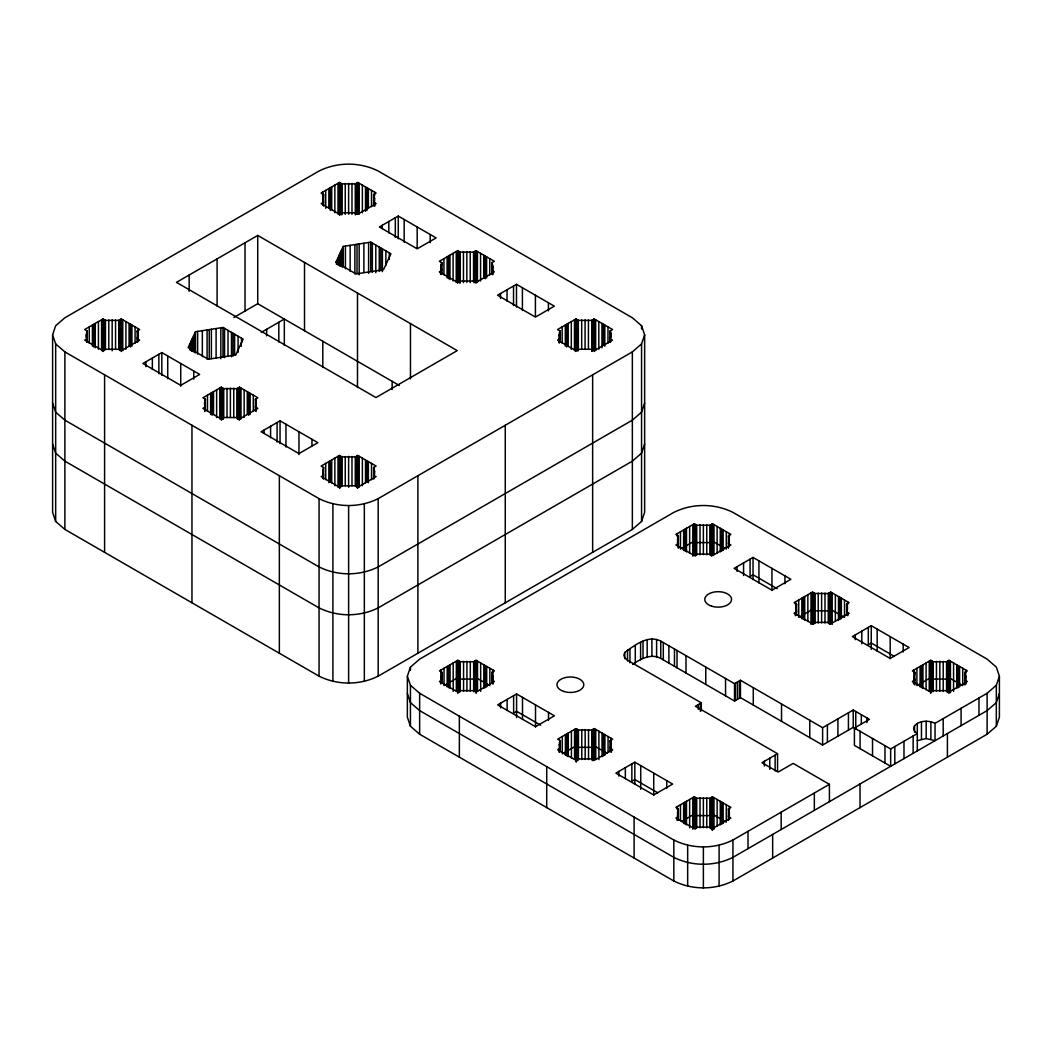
<?xml version="1.0" encoding="UTF-8"?>
<svg xmlns="http://www.w3.org/2000/svg" width="1052" height="1052" viewBox="0 0 1052 1052"><rect width="100%" height="100%" fill="white"/><g stroke="black" fill="none" stroke-linecap="round" stroke-linejoin="round"><path stroke-width="1.5" d="M86.251 338.087L87.132 330.959L84.673 329.539L103.004 318.966L105.463 320.387L118.876 320.387L121.335 318.966L139.666 329.539L137.207 330.959L137.207 342.347M137.207 330.959L138.088 334.838L137.207 338.705L139.653 340.125L121.322 350.697L118.876 349.29L105.463 349.29L103.017 350.697L84.686 340.125L87.132 338.705L86.251 334.838M205.364 399.221L204.482 403.087L205.364 406.966L202.905 408.386L221.236 418.959L223.681 417.552L237.108 417.552L239.554 418.959L257.871 408.386L255.426 406.966L256.307 403.087L255.426 399.221L257.885 397.801L239.554 387.215L237.095 388.635L223.681 388.635L221.222 387.215L202.905 397.801L205.364 399.221L205.364 410.596M322.701 203.194L323.582 194.449L321.123 193.029L339.454 182.456L341.913 183.876L355.326 183.876L357.785 182.456L376.103 193.029L373.644 194.449L373.644 205.837M322.701 474.597L323.582 467.469L321.123 466.062L339.454 455.477L341.913 456.897L355.326 456.897L357.785 455.477L376.103 466.062L373.644 467.482L373.644 478.857M373.644 194.449L374.525 198.328L373.644 202.194L376.103 203.615L357.772 214.187L355.326 212.78L341.913 212.78L339.454 214.187L321.136 203.615L323.582 202.194L322.701 198.315M373.644 467.482L374.525 471.349L373.644 475.228L376.103 476.635L357.772 487.221L355.326 485.8L341.913 485.8L339.454 487.221L321.136 476.635L323.582 475.228L322.701 471.349M440.933 269.825L441.801 262.711L439.355 261.29L457.673 250.705L460.132 252.125L473.545 252.125L476.004 250.705L494.335 261.29L491.876 262.711L491.876 274.085M441.025 679.355L441.906 672.333L439.447 670.913L457.778 660.327L460.224 661.747L473.65 661.747L476.096 660.34L494.427 670.913L491.968 672.333L491.968 683.366M491.876 262.711L492.757 266.577L491.876 270.456L494.322 271.863L476.004 282.449L473.545 281.029L460.132 281.029L457.686 282.449L439.355 271.863L441.814 270.456L440.933 266.577M491.968 672.333L492.849 676.199L491.968 680.079L494.427 681.486L476.096 692.071L473.65 690.651L460.237 690.651L457.778 692.071L439.447 681.499L441.906 680.079L441.025 676.199M559.151 342.965L560.032 330.959L557.573 329.539L575.904 318.966L578.35 320.387L591.776 320.387L594.235 318.966L612.553 329.539L610.094 330.959L610.094 342.347M559.243 752.338L560.124 740.582L557.678 739.162L575.996 728.589L578.455 730.009L591.868 730.009L594.327 728.589L612.645 739.175L610.199 740.582L610.199 751.628M610.199 740.582L611.08 744.461L610.199 748.327L612.645 749.747L594.327 760.32L591.868 758.913L578.455 758.913L575.996 760.333L557.678 749.747L560.137 748.327L559.243 744.461M677.475 542.845L678.356 535.81L675.897 534.403L694.228 523.817L696.674 525.237L710.1 525.237L712.546 523.817L730.877 534.403L728.418 535.823L728.418 548.289M677.475 815.865L678.356 808.843L675.897 807.423L694.228 796.837L696.674 798.258L710.1 798.258L712.546 796.851L730.877 807.423L728.418 808.843L728.418 819.876M728.418 535.823L729.299 539.689L728.418 543.568L730.877 544.975L712.546 555.561L710.1 554.141L696.687 554.141L694.228 555.561L675.897 544.975L678.356 543.568L677.475 539.689M728.418 808.843L729.299 812.709L728.418 816.589L730.877 817.996L712.546 828.582L710.1 827.161L696.687 827.161L694.228 828.582L675.897 818.009L678.356 816.589L677.475 812.709M796.574 604.072L795.693 607.951L796.574 611.817L794.128 613.237L812.446 623.823L814.906 622.403L828.318 622.403L830.778 623.81L849.096 613.237L846.65 611.817L847.517 607.951L846.65 604.072L849.096 602.664L830.764 592.079L828.318 593.499L814.906 593.486L812.446 592.079L794.128 602.651L796.574 604.072L796.574 615.104M913.925 679.355L914.806 672.333L912.347 670.913L930.665 660.327L933.124 661.747L946.55 661.747L948.996 660.34L967.327 670.913L964.868 672.333L964.868 684.944M964.868 672.333L965.749 676.199L964.868 680.079L967.314 681.486L948.996 692.071L946.55 690.651L933.124 690.651L930.678 692.071L912.347 681.499L914.806 680.079L913.925 676.199M52.6 334.825L55.664 325.752L64.882 317.77L319.058 171.016C337.429 161.85 359.797 161.85 378.181 171.016L632.357 317.77L641.562 325.752L644.639 334.825L644.639 512.35L641.562 521.424L632.357 529.419L378.181 676.16C359.797 685.325 337.429 685.325 319.058 676.16L64.882 529.419L55.664 521.424L52.6 512.35L52.6 334.825L55.664 343.912L55.664 521.424M407.361 676.199L410.425 667.126L419.643 659.131L673.819 512.39C692.203 503.224 714.558 503.224 732.942 512.39L987.118 659.131L996.336 667.126L999.4 676.199L999.4 717.175L996.323 726.248L987.118 734.23L732.942 880.984C714.558 890.15 692.203 890.15 673.819 880.984L419.643 734.23L410.438 726.248L407.361 717.175L407.361 676.199L410.438 685.273L410.438 726.248M632.62 664.43C640.602 658.854 651.149 653.187 660.761 658.42L734.533 701.013L734.533 683.682L660.761 641.089C647.822 634.553 634.79 645.31 624.783 652.424L623.862 655.146L624.783 657.868L627.544 660.261L701.316 702.854L701.316 710.744M999.4 676.199L996.323 685.273L987.118 693.268L935.044 723.329C928.6 720.226 919.724 720.278 914.556 725.722L913.636 728.457L914.556 731.179L917.305 733.573L890.649 748.958L853.225 727.366L822.611 745.04L740.437 697.607L740.437 680.263L822.611 727.695L853.225 710.021L869.425 719.371L854.408 728.037L854.408 745.381L890.649 766.303L890.649 748.958M641.562 521.424L641.562 343.899L644.639 334.825M644.639 403.1L641.562 412.174L632.357 420.169L378.181 566.923C359.797 576.088 337.429 576.088 319.058 566.923L64.882 420.169L55.664 412.187L52.6 403.1M644.639 444.075L641.562 453.149L632.357 461.144L378.181 607.885C359.797 617.051 337.429 617.051 319.058 607.885L64.882 461.144L55.664 453.149L52.6 444.075M999.4 693.544L996.323 702.618L987.118 710.613L732.942 857.354C714.558 866.532 692.203 866.532 673.819 857.354L419.643 710.613L410.438 702.618L407.361 693.544M195.475 331.735L188.111 347.62L208.243 359.245L235.753 354.984L243.117 339.112L222.985 327.488L195.475 331.735L195.475 352.867M343.254 246.418L335.89 262.303L356.023 273.928L383.533 269.667L390.897 253.782L370.764 242.157L343.254 246.418L343.254 265.919M55.664 343.912L64.882 351.894L319.058 498.648C337.429 507.814 359.797 507.814 378.181 498.648L632.357 351.894L641.562 343.899M257.727 235.438L176.46 282.357L375.958 397.551L457.239 350.618L257.727 235.438L257.727 303.712L399.3 385.453M161.824 352.578L142.901 363.505L180.734 385.348L199.656 374.42L161.824 352.578L161.824 375.34M398.274 216.068L379.351 226.982L417.184 248.824L436.107 237.91L398.274 216.068L398.274 238.83M233.86 317.494L257.727 303.712M261.277 332.379L284.329 319.072L284.329 345.28M280.042 420.839L261.133 431.754L298.965 453.596L317.875 442.682L280.042 420.839L280.042 443.589M516.493 284.316L497.583 295.244L535.415 317.086L554.325 306.158L516.493 284.316L516.493 307.079M681.525 548.486L694.228 541.162L696.674 542.582L710.1 542.582L712.546 541.162L725.236 548.486M516.585 693.952L497.675 704.866L535.507 726.708L554.417 715.794L516.585 693.952L516.585 717.596M753.035 557.442L734.112 568.356L771.944 590.198L790.867 579.284L753.035 557.442L753.035 579.507M562.255 753.863L575.996 745.934L578.455 747.341L591.868 747.354L594.327 745.934L607.017 753.258M799.757 616.748L812.446 609.41L814.906 610.831L828.318 610.831L830.764 609.424L843.467 616.748M701.316 702.854L695.398 706.273L777.559 753.705L777.559 771.05M734.533 683.682L740.437 680.263M734.533 701.013L740.437 697.607M634.816 762.2L615.893 773.128L653.726 794.97L672.636 784.042L634.816 762.2L634.816 784.266M871.253 625.69L852.344 636.618L890.176 658.46L909.086 647.532L871.253 625.69L871.253 649.334M777.559 753.705L761.964 762.713L778.151 772.063L793.169 763.397L829.41 784.319L829.41 801.663M681.525 821.52L694.228 814.182L696.674 815.602L710.1 815.602L712.546 814.195L726.288 822.125L726.288 804.78M410.438 685.273L419.643 693.268L673.819 840.022C692.203 849.188 714.558 849.188 732.942 840.022L829.41 784.319M917.305 740.674L926.168 738.557L935.044 740.674L935.044 723.329M777.152 588.699L753.035 574.773L750.076 576.483L750.076 559.138M894.082 656.211L871.253 643.035L868.308 644.745L868.308 627.4M489.837 685.615L476.096 677.672L473.65 679.092L460.224 679.092L457.778 677.672L444.023 685.602L444.023 668.27M540.702 725.209L516.585 711.297L513.626 712.993L513.626 695.661M657.631 792.721L634.816 779.545L631.857 781.255L631.857 763.91M610.094 330.959L610.975 334.838L610.094 338.705L612.553 340.125L594.222 350.697L591.776 349.29L578.363 349.29L575.904 350.697L557.586 340.125L560.032 338.705L559.151 334.838M996.323 685.273L996.323 726.248M987.118 693.268L987.118 734.23M978.978 697.963L978.978 715.307M966.091 680.789L966.091 683.932M965.894 670.085L965.894 673.241M965.749 676.199L965.749 679.355M965.526 674.253L965.526 680.552M965.249 680.302L965.249 683.445M962.738 668.27L962.738 685.615L948.996 677.672L946.55 679.092L933.124 679.092L930.665 677.672L916.923 685.602L916.923 668.27M961.081 708.298L961.081 725.643M959.582 666.455L959.582 686.943M958.148 665.627L958.148 687.692M956.728 664.798L956.728 688.442M953.572 662.984L953.572 691.348M950.429 661.156L950.429 692.676M948.996 660.34L948.996 693.426M948.615 660.551L948.615 692.071M947.773 661.037L947.773 692.558M947.405 733.546L947.405 757.164M946.932 661.524L946.932 691.466M946.55 661.747L946.55 691.69M943.21 661.366L943.21 691.309M943.184 718.634L943.184 735.979M939.831 661.235L939.831 691.177M936.451 661.366L936.451 691.309M933.124 661.747L933.124 691.69M932.743 661.524L932.743 691.466M931.901 661.037L931.901 690.98M931.059 660.551L931.059 692.071M930.888 721.738L930.888 739.083M930.665 660.327L930.665 693.426M929.245 661.156L929.245 691.098M926.168 721.212L926.168 738.557M926.089 662.97L926.089 689.77M922.933 664.798L922.933 688.442M921.499 665.627L921.499 687.692M921.46 721.738L921.46 739.083M920.079 666.442L920.079 686.943M917.305 723.329L917.305 750.918M914.806 672.333L914.806 684.944M914.556 725.722L914.556 732.034M914.425 680.302L914.425 683.445M914.135 674.253L914.135 680.552M913.78 670.085L913.78 673.241M913.57 680.789L913.57 683.932M913.136 735.979L913.136 753.324M903.984 741.265L903.984 758.61M903.181 644.126L903.181 652.003M894.818 746.552L894.818 763.897M890.176 636.618L890.176 658.683M884.982 745.697L884.982 763.042M877.171 629.109L877.171 651.175M872.529 738.504L872.529 755.849M866.901 717.911L866.901 722.645M861.798 631.147L861.798 643.771M861.325 714.702L861.325 724.157M860.076 731.311L860.076 748.656M860.023 783.99L860.023 807.607M855.763 711.481L855.763 728.826M855.302 634.908L855.302 639.642M853.225 710.021L853.225 727.366M848.438 712.783L848.438 730.127M847.662 601.836L847.662 604.979M847.873 612.527L847.873 615.683M847.307 605.991L847.307 615.459M847.031 603.848L847.031 615.196M846.65 604.072L846.65 615.104M844.519 600.008L844.519 617.353M841.363 598.193L841.363 618.681M839.93 597.365L839.93 619.431M838.497 596.537L838.497 620.18M837.918 718.858L837.918 736.203M835.354 594.722L835.354 621.508M832.198 592.907L832.198 624.415M830.764 592.079L830.764 623.599M830.383 592.302L830.383 623.81M829.541 592.789L829.541 624.296M828.7 593.275L828.7 623.218M828.318 593.499L828.318 623.428M827.398 724.933L827.398 742.278M824.992 593.118L824.992 623.047M822.611 727.695L822.611 745.04M821.612 592.986L821.612 622.929M818.232 593.118L818.232 623.047M814.906 593.486L814.906 623.428M814.524 593.275L814.524 623.218M814.34 793.024L814.34 810.369M813.669 592.789L813.669 624.296M812.828 592.289L812.828 623.81M812.446 592.079L812.446 623.586M811.013 592.907L811.013 624.415M809.764 720.291L809.764 737.636M807.857 594.722L807.857 621.508M804.714 596.537L804.714 620.18M803.281 597.365L803.281 619.431M801.848 598.193L801.848 618.681M798.705 600.008L798.705 617.353M796.193 603.848L796.193 615.196M795.917 605.991L795.917 615.459M795.549 601.823L795.549 604.979M795.351 612.527L795.351 615.683M784.95 575.865L784.95 583.742M781.531 703.985L781.531 721.33M781.176 812.17L781.176 829.515M775.127 755.112L775.127 770.879M772.655 834.433L772.655 858.051M771.944 568.356L771.944 590.422M769.762 758.216L769.762 769.249M764.396 761.306L764.396 766.04M758.939 560.847L758.939 582.913M753.285 687.679L753.285 705.011M748.011 831.317L748.011 848.648M743.58 562.899L743.58 575.51M739.517 680.802L739.517 698.133M737.491 681.972L737.491 699.317M737.071 566.647L737.071 571.381M735.453 683.142L735.453 700.487M732.942 840.022L732.942 880.984M729.444 533.574L729.444 536.73M729.444 806.595L729.444 809.751M729.299 539.689L729.299 542.845M729.299 812.709L729.299 817.443M729.075 537.743L729.075 544.042M729.075 810.763L729.075 817.075M728.799 543.779L728.799 546.935M728.799 816.812L728.799 819.955M726.288 531.76L726.288 549.105M725.551 678.487L725.551 695.832M723.132 529.932L723.132 550.433M723.132 802.965L723.132 823.453M721.711 529.117L721.711 551.182M721.711 802.137L721.711 824.203M720.278 528.288L720.278 551.919M720.278 801.308L720.278 824.952M719.095 845.335L719.095 886.297M717.122 526.46L717.122 553.26M717.122 799.494L717.122 826.28M713.979 524.646L713.979 554.588M713.979 797.679L713.979 829.186M712.546 523.817L712.546 555.338M712.546 796.851L712.546 829.936M712.165 524.041L712.165 555.561M712.165 797.074L712.165 830.159M711.323 524.527L711.323 556.048M711.323 797.561L711.323 829.068M710.481 525.014L710.481 554.956M710.481 798.047L710.481 827.977M710.1 525.237L710.1 555.18M710.1 798.258L710.1 828.2M706.76 524.856L706.76 554.798M706.76 797.876L706.76 827.819M705.774 667.073L705.774 684.418M703.38 524.724L703.38 554.667M703.38 797.758L703.38 827.687M703.38 847.11L703.38 888.072M700.382 703.393L700.382 711.27M700.014 524.856L700.014 554.798M700.014 797.876L700.014 827.819M698.357 704.564L698.357 709.298M696.674 525.237L696.674 555.18M696.674 798.258L696.674 828.2M696.293 525.014L696.293 554.956M696.293 798.034L696.293 827.977M695.451 524.527L695.451 556.048M695.451 797.548L695.451 829.068M694.609 524.041L694.609 555.561M694.609 797.061L694.609 828.582M694.228 523.817L694.228 555.338M694.228 796.837L694.228 828.358M692.795 524.646L692.795 556.166M692.795 797.666L692.795 829.186M689.639 526.46L689.639 553.26M689.639 799.494L689.639 827.858M687.666 845.335L687.666 886.297M686.483 528.288L686.483 551.919M686.483 801.308L686.483 824.952M685.996 655.659L685.996 673.004M685.049 529.117L685.049 551.182M685.049 802.137L685.049 824.203M683.629 529.932L683.629 550.433M683.629 802.965L683.629 823.453M680.473 531.76L680.473 549.091M680.473 804.78L680.473 820.547M678.356 535.81L678.356 548.289M678.356 808.843L678.356 819.876M677.975 543.779L677.975 546.935M677.975 816.812L677.975 819.968M677.685 537.743L677.685 544.042M677.685 810.763L677.685 815.497M677.33 533.574L677.33 536.73M677.33 806.595L677.33 809.751M677.015 650.465L677.015 667.81M677.133 817.299L677.133 820.455M674.477 649.005L674.477 666.35M673.819 840.022L673.819 880.984M668.888 645.77L668.888 663.115M666.731 780.637L666.731 788.513M663.299 642.548L663.299 659.893M660.761 641.089L660.761 658.42M656.606 639.498L656.606 656.842M653.726 773.128L653.726 795.194M651.898 638.958L651.898 656.303M647.177 639.498L647.177 656.829M643.022 641.089L643.022 658.42M641.562 325.752L641.562 329.013M640.602 642.483L640.602 659.828M640.721 765.619L640.721 789.263M635.29 645.56L635.29 662.891M634.106 817.088L634.106 858.051M632.357 351.894L632.357 529.419M629.964 648.624L629.964 662.813M627.544 650.031L627.544 661.064M625.348 767.671L625.348 778.704M624.783 652.424L624.783 658.723M618.852 771.418L618.852 776.152M611.422 749.037L611.422 752.193M611.212 738.346L611.212 741.502M611.08 744.461L611.08 747.617M610.752 332.879L610.752 337.758M610.857 742.502L610.857 747.236M610.581 740.358L610.581 751.707M610.489 330.749L610.476 342.176M607.977 326.896L607.977 343.149M608.069 736.518L608.069 752.285M604.821 325.081L604.821 346.213M604.913 734.704L604.913 755.191M603.388 324.253L603.388 345.385M603.48 733.875L603.48 755.941M602.046 733.047L602.046 756.69M601.954 323.424L601.954 347.804M598.812 321.61L598.812 349.238M598.904 731.232L598.904 759.597M595.669 319.795L595.669 350.671M595.748 729.417L595.748 759.36M594.327 728.589L594.327 760.109M594.235 318.966L594.235 351.473M593.946 728.812L593.946 760.333M593.841 319.19L593.841 350.066M592.999 319.676L592.999 350.566M593.091 729.299L593.091 760.82M592.644 374.828L592.644 552.339M592.158 320.163L592.158 351.052M592.25 729.786L592.25 759.728M591.776 320.387L591.776 351.276M591.868 730.009L591.868 759.952M588.436 320.005L588.436 349.264M588.541 729.628L588.541 759.57M585.162 729.496L585.162 759.439M585.07 319.874L585.07 349.132M581.69 320.005L581.69 349.264M581.782 729.628L581.782 759.57M578.35 320.387L578.35 349.645M578.455 730.009L578.455 759.952M577.969 320.163L577.969 351.052M578.074 729.786L578.074 759.728M577.232 729.299L577.232 760.806M577.127 319.676L577.127 350.566M576.378 728.812L576.378 761.898M576.286 319.19L576.286 350.066M575.904 318.966L575.904 351.473M575.996 728.589L575.996 761.674M574.471 319.795L574.471 350.671M574.563 729.417L574.563 759.36M571.315 321.61L571.315 349.238M571.42 731.232L571.42 758.019M568.264 733.047L568.264 756.69M568.172 323.424L568.172 346.187M566.739 324.253L566.739 347.015M566.831 733.875L566.831 755.941M565.397 734.704L565.397 755.191M565.305 325.081L565.305 346.213M562.163 326.896L562.163 343.149M562.255 736.518L562.255 752.285M560.124 740.582L560.124 751.615M560.032 330.959L560.032 342.347M559.743 740.358L559.743 751.707M559.651 330.736L559.651 342.176M559.467 742.502L559.467 751.97M559.375 332.879L559.375 342.636M548.513 712.375L548.513 720.265M548.421 302.752L548.421 310.879M546.724 766.645L546.724 807.607M535.415 295.244L535.415 316.376M535.507 704.866L535.507 726.932M522.502 697.358L522.502 719.423M522.41 287.735L522.41 310.498M513.534 286.026L513.534 305.54M507.13 699.409L507.13 710.442M507.038 289.787L507.038 301.161M505.262 425.271L505.262 602.783M500.542 293.534L500.542 298.413M500.62 703.157L500.62 707.891M493.204 680.789L493.204 683.932M492.993 670.085L492.993 673.241M492.849 676.199L492.849 682.511M492.757 266.577L492.757 274.704M492.625 674.253L492.625 683.708M492.533 264.631L492.533 274.388M492.257 262.487L492.257 273.928M492.362 672.11L492.362 683.445M489.837 668.27L489.837 684.037M489.745 258.647L489.745 274.901M486.603 256.82L486.603 277.952M486.695 666.455L486.695 686.943M485.169 255.991L485.169 278.754M485.261 665.627L485.261 687.692M483.736 255.176L483.736 277.925M483.828 664.798L483.828 688.442M480.58 253.348L480.58 280.989M480.672 662.984L480.672 691.348M477.529 661.156L477.529 691.098M477.437 251.533L477.437 282.423M476.004 250.705L476.004 283.225M476.096 660.34L476.096 693.426M475.622 250.928L475.622 281.818M475.714 660.551L475.714 692.071M474.873 661.037L474.873 690.98M474.781 251.415L474.781 282.304M474.031 661.524L474.031 691.466M473.939 251.901L473.939 282.791M473.545 252.125L473.545 281.384M473.65 661.747L473.65 691.69M470.31 661.366L470.31 691.309M470.218 251.744L470.218 282.633M466.838 251.612L466.838 282.501M466.93 661.235L466.93 691.177M463.459 251.744L463.459 282.633M463.564 661.366L463.564 691.309M460.224 661.747L460.224 691.69M460.132 252.125L460.132 283.014M459.75 251.901L459.75 282.791M459.842 661.524L459.842 691.466M459.356 716.202L459.356 757.164M458.909 251.415L458.909 282.304M459.001 661.037L459.001 692.558M458.054 250.928L458.054 281.818M458.159 660.551L458.159 692.071M457.778 660.327L457.778 693.426M457.673 250.705L457.673 283.225M456.239 251.533L456.239 282.423M456.344 661.156L456.344 691.098M453.188 662.97L453.188 691.348M453.096 253.348L453.096 280.989M449.954 255.176L449.954 279.556M450.046 664.798L450.046 688.442M448.612 665.627L448.612 687.692M448.52 255.991L448.52 278.754M447.087 256.82L447.087 277.952M447.179 666.442L447.179 686.943M443.931 258.647L443.931 274.901M441.801 262.711L441.801 274.085M441.906 672.333L441.906 683.366M441.419 262.487L441.419 273.928M441.524 672.11L441.524 683.445M441.143 264.631L441.143 269.509M441.248 674.253L441.248 678.987M440.88 670.085L440.88 673.241M440.683 680.789L440.683 683.932M440.578 271.166L440.578 274.414M430.189 234.491L430.189 242.617M419.643 693.268L419.643 734.23M417.894 475.714L417.894 653.226M417.184 226.982L417.184 248.114M410.464 323.608L410.464 378.878M410.425 667.126L410.425 670.282M404.178 219.474L404.178 242.236M395.315 217.777L395.315 237.279M392.172 381.324L392.172 389.516M389.332 252.875L389.332 259.384M388.819 221.525L388.819 232.9M385.86 250.876L385.86 265.512M382.402 248.89L382.402 271.64M382.31 225.286L382.31 228.534M380.837 247.97L380.837 270.732M379.259 247.062L379.259 271.455M378.181 498.648L378.181 676.16M375.801 245.063L375.801 272.705M374.88 202.905L374.88 206.153M374.67 192.2L374.67 195.462M374.525 198.328L374.525 201.576M374.525 471.349L374.525 474.597M374.315 196.369L374.315 201.248M374.315 469.402L374.315 474.281M374.039 202.418L374.039 205.666M374.039 475.438L374.039 478.699M372.342 243.078L372.342 272.337M371.527 190.386L371.527 206.639M371.527 463.406L371.527 479.673M370.764 242.157L370.764 271.429M368.621 242.499L368.621 273.375M368.371 188.571L368.371 208.072M368.371 461.591L368.371 482.723M366.938 187.743L366.938 210.492M366.938 460.763L366.938 481.895M365.504 186.914L365.504 211.294M365.504 459.934L365.504 482.697M364.334 503.961L364.334 681.472M363.887 243.222L363.887 272.481M362.361 185.099L362.361 212.728M362.361 458.12L362.361 485.761M359.219 183.285L359.219 214.161M359.166 243.959L359.166 274.848M359.219 456.305L359.219 487.194M357.785 182.456L357.785 213.332M357.785 455.477L357.785 487.983M357.404 182.68L357.404 213.556M357.483 293.021L357.483 387.517M357.404 455.7L357.404 488.207M357.009 244.288L357.009 273.546M356.549 183.166L356.549 214.043M356.549 456.187L356.549 487.076M355.707 183.653L355.707 214.542M355.707 456.673L355.707 485.932M355.326 183.876L355.326 214.753M355.326 456.897L355.326 486.155M354.866 244.616L354.866 273.888M351.986 183.495L351.986 214.371M351.986 456.515L351.986 485.774M350.132 245.353L350.132 271.363M348.62 183.364L348.62 214.253M348.62 456.384L348.62 487.273M348.62 505.736L348.62 683.248M345.411 246.089L345.411 268.839M345.24 183.482L345.24 214.371M345.24 456.515L345.24 485.774M342.689 247.654L342.689 267.169M341.913 183.876L341.913 214.753M341.913 456.897L341.913 486.155M341.519 183.653L341.519 214.529M341.413 250.389L341.413 266.643M341.519 456.673L341.519 485.932M340.677 183.166L340.677 214.043M340.677 456.187L340.677 487.076M340.151 253.111L340.151 266.117M339.835 182.68L339.835 215.187M339.835 455.7L339.835 488.207M339.454 182.456L339.454 214.963M339.572 254.36L339.572 265.735M339.454 455.477L339.454 487.983M338.994 255.597L338.994 265.354M338.021 183.285L338.021 214.161M338.021 456.305L338.021 487.194M337.731 258.332L337.731 264.828M336.469 261.054L336.469 264.315M334.865 185.099L334.865 212.728M334.865 458.12L334.865 485.761M332.905 503.961L332.905 681.472M331.722 186.914L331.722 209.677M331.722 459.934L331.722 482.697M330.289 187.743L330.289 210.492M330.289 460.763L330.289 481.895M328.855 188.571L328.855 208.072M328.855 461.591L328.855 482.723M325.712 190.386L325.712 208.27M325.712 463.406L325.712 479.673M323.582 194.449L323.582 205.824M323.582 467.469L323.582 478.857M323.201 202.418L323.201 205.666M323.201 475.438L323.201 478.699M322.925 196.369L322.925 202.878M322.793 341.282L322.793 367.49M322.925 469.402L322.925 474.268M322.556 192.2L322.556 195.462M319.058 498.648L319.058 676.16M311.971 439.263L311.971 445.772M304.515 262.448L304.515 330.722M298.965 431.754L298.965 454.517M285.96 424.245L285.96 447.008M279.345 475.714L279.345 653.226M278.819 322.254L278.819 341.913M277.097 422.536L277.097 442.05M270.588 426.297L270.588 437.671M266.669 329.263L266.669 335.825M264.091 430.044L264.091 433.306M256.083 401.141L256.083 411.542M255.807 398.997L255.807 410.438M255.426 399.221L255.426 410.596M253.295 395.157L253.295 411.411M250.152 393.33L250.152 414.462M248.719 392.514L248.719 415.264M247.286 391.686L247.286 414.435M245.037 242.762L245.037 311.037M244.143 389.858L244.143 417.499M241.552 338.205L241.552 343.083M241.276 343.083L241.276 346.332M240.987 388.043L240.987 418.933M239.554 387.215L239.554 419.735M239.172 387.438L239.172 419.958M238.331 387.925L238.331 418.814M238.081 336.206L238.081 352.459M237.489 388.425L237.489 419.301M237.095 388.635L237.095 417.907M234.622 334.207L234.622 355.339M233.768 388.254L233.768 417.512M233.057 333.3L233.057 356.049M231.479 332.393L231.479 356.773M230.388 388.135L230.388 417.394M228.021 330.394L228.021 356.404M227.008 388.254L227.008 417.512M224.563 328.395L224.563 357.654M223.681 388.635L223.681 417.894M223.3 388.412L223.3 419.301M222.985 327.488L222.985 356.746M222.459 387.925L222.459 418.814M221.604 387.438L221.604 419.958M221.222 387.215L221.222 419.735M220.841 327.816L220.841 358.706M219.789 388.043L219.789 418.933M217.093 258.897L217.093 306.04M216.646 389.858L216.646 417.499M216.107 328.553L216.107 357.812M213.503 391.686L213.503 414.435M212.07 392.514L212.07 415.264M211.386 329.276L211.386 358.535M210.637 393.33L210.637 414.462M209.23 329.605L209.23 358.877M207.481 395.157L207.481 411.411M207.086 329.947L207.086 359.205M204.969 398.997L204.982 410.438M204.693 401.141L204.693 411.542M202.352 330.67L202.352 356.681M197.631 331.406L197.631 354.169M194.909 332.984L194.909 352.486M193.739 371.001L193.739 379.141M193.634 335.706L193.634 351.96M192.371 338.442L192.371 351.447M191.964 425.271L191.964 602.783M191.793 339.678L191.793 351.052M191.214 340.914L191.214 350.671M189.952 343.649L189.952 350.145M189.15 275.032L189.15 291.286M180.734 363.505L180.734 386.255M167.728 355.997L167.728 378.746M158.865 354.287L158.865 373.789M152.369 358.035L152.369 369.423M145.86 361.796L145.86 366.675M138.233 328.724L138.233 331.972M138.088 334.838L138.088 339.717M137.865 332.879L137.865 340.033M137.588 338.928L137.588 342.176M135.077 326.896L135.077 343.149M131.921 325.081L131.921 346.213M130.487 324.253L130.487 347.015M129.067 323.424L129.067 346.187M125.911 321.61L125.911 349.238M122.768 319.795L122.768 350.671M121.335 318.966L121.335 351.473M120.954 319.19L120.954 350.066M120.099 319.676L120.099 350.566M119.257 320.163L119.257 349.422M118.876 320.387L118.876 349.645M115.549 320.005L115.549 349.264M112.169 319.874L112.169 350.763M108.79 320.005L108.79 349.264M105.463 320.387L105.463 349.645M105.069 320.163L105.069 349.422M104.595 374.828L104.595 552.339M104.227 319.676L104.227 350.566M103.385 319.19L103.385 350.066M103.004 318.966L103.004 351.473M101.571 319.795L101.571 350.671M98.428 321.61L98.428 349.238M95.272 323.424L95.272 347.804M93.838 324.253L93.838 347.015M92.405 325.081L92.405 346.213M89.262 326.896L89.262 343.149M87.132 330.959L87.132 342.347M86.751 338.928L86.751 342.176M86.474 332.879L86.474 337.758M64.882 351.894L64.882 529.419M563.688 691.427A13.374 7.719 0 0 0 583.755 684.734A13.374 7.719 0 0 0 563.688 678.04A13.374 7.719 0 0 0 563.688 691.427M711.468 606.097A13.374 7.719 0 0 0 731.534 599.416A13.374 7.719 0 0 0 711.468 592.723A13.374 7.719 0 0 0 711.468 606.097"/></g></svg>
